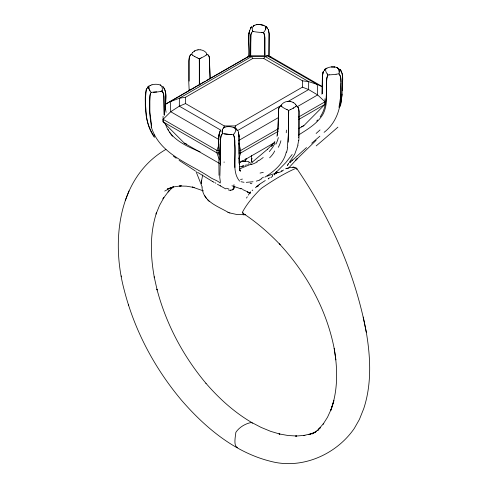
<?xml version="1.0" encoding="UTF-8"?>
<svg xmlns="http://www.w3.org/2000/svg" width="488" height="488" viewBox="0 0 488 488"><rect width="100%" height="100%" fill="white"/><g stroke="black" fill="none" stroke-linecap="round" stroke-linejoin="round"><path stroke-width="0.73" d="M199.317 59.695L199.317 58.719L199.793 58.529M290.817 109.397A12.224 3.16 -19.1 0 1 290.024 109.751L288.683 110.544L288.329 135.707L287.298 147.309M339.069 73.987L339.276 74.237A5.142 3.453 50.2 0 1 339.837 75.024C341.911 79.178 340.551 84.095 340.941 88.517C341.875 104.81 337.641 121.969 324.081 132.346M340.972 83.039L340.715 93.855A189.862 154.787 -5.5 0 1 340.374 98.527L338.959 107.403M288.683 101.443L288.683 101.626M199.317 59.872L199.317 85.01M220.204 130.747C217.093 139.702 219.789 149.724 219.191 159.051M269.126 56.504L269.114 33.459L268.382 29.536M298.577 128.716L303.823 125.691L325.002 104.31L325.002 101.797L317.633 94.94L308.63 89.572L302.438 87.145L235.246 125.934L224.297 125.959L185.525 103.572L185.562 97.252L252.754 58.462L263.703 58.438L302.475 80.819L308.684 81.636L317.279 84.436L322.519 86.949M199.317 59.469L199.317 59.127M251.369 27.243C245.83 35.569 250.411 47.238 249.026 56.645M288.683 110.428L287.328 109.751M302.438 87.145L302.475 80.819M288.683 111.837L288.683 111.459M201.66 180.243L201.617 183.72L201.66 180.243L202.734 174.924M248.801 57.059L249.02 33.727L249.392 31.427M268.839 56.431L269.12 33.8L268.29 29.323M250.301 55.913L250.85 34.861A6.582 4.416 -50.1 0 1 251.204 33.684L251.826 32.458A5.118 3.422 -50.2 0 1 251.954 32.257L252.021 32.165A5.356 3.568 -50.2 0 1 252.15 31.988L252.796 31.403M342.332 90.554C341.716 83.662 344.809 74.957 339.752 69.192L341.051 70.736M264.508 55.193L264.892 37.838L264.112 33.855A4.959 2.312 68.2 0 0 264.026 33.629L263.978 33.526A5.289 2.489 68.2 0 0 263.849 33.221L263.599 32.72A3.66 1.726 68.4 0 0 263.508 32.495L263.368 32.513M288.213 142.179L288.683 111.966M322.403 92.94L322.367 93.501L322.434 75.841L323.532 71.077M339.062 73.072L339.154 72.651A12.536 7.363 -30.1 0 0 339.197 72.407L339.209 72.285A11.999 7.033 -30.4 0 0 339.233 72.096L339.044 70.052L338.019 68.357A12.456 7.296 -30.5 0 0 337.702 68.052L337.037 67.582L337.525 67.82A4.935 2.294 -68.4 0 1 337.751 68.106L337.824 68.235A6.405 2.971 -68.4 0 1 337.958 68.533M298.644 136.158L298.991 111.294M339.227 72.096L339.239 71.059A12.578 7.369 -30.5 0 0 339.166 70.547L338.215 68.564A11.944 6.991 -30.5 0 0 337.983 68.314L338.019 68.357M321.891 94.233L322.434 75.39L323.318 71.468M219.118 133.828L218.88 136.237M148.797 86.913L148.791 86.956A12.005 5.557 27.7 0 0 148.773 87.096L148.919 88.712L149.786 90.554A11.938 5.533 27.6 0 0 150.011 90.908A12.426 5.801 27.4 0 0 150.273 91.305L151.115 92.287L151.67 92.275M342.058 94.105L340.868 103.139M298.808 140.666L299.217 133.291L299.028 111.636L298.595 108.525L297.558 106.707A5.435 4.423 0.4 0 0 297.363 106.512L297.32 106.476A5.618 4.599 -0.4 0 0 297.082 106.268L297.088 106.262M148.773 87.096L148.761 87.907M242.28 212.5C246.714 204.033 253.223 196.469 259.927 189.631A8.54 1.751 -38.5 0 1 262.221 187.74C272.884 180.469 283.998 173.551 295.813 168.348A8.54 1.751 -38.5 0 1 296.704 168.397L296.863 168.653C330.461 217.794 355.331 273.506 366.287 332.169L366.305 332.267C370.575 357.478 371.832 383.971 363.755 408.578L359.412 419.424L354.306 428.403C336.324 454.541 301.968 469.694 270.706 461.337L269.779 461.105C234.362 452.047 205.204 427.531 181.695 400.447C154.964 368.702 134.859 331.2 124.452 290.964L124.245 290.147C111.002 241.188 117.84 177.229 165.926 149.401M277.41 135.255L278.142 127.289L278.691 108.793A6.57 5.362 -0.1 0 1 279.716 106.787M233.929 185.092L234.008 184.604M249.02 33.727L249.581 30.287M233.85 185.562L233.258 188.527L232.532 189.82M276.989 136.341L277.892 128.405L278.697 108.793A6.527 5.337 0.2 0 1 279.752 106.744A5.405 4.41 -0.1 0 1 280.045 106.476L280.002 106.512M340.484 106.341L342.015 95.172L342.558 78.464L342.21 73.706L340.374 69.827M245.806 159.472L245.751 159.716A7.405 3.941 -4.4 0 1 245.629 160.021L245.604 160.094A4.782 2.55 -3.9 0 1 244.964 160.918A2.361 1.269 -3.2 0 1 244.274 161.327M162.181 90.335L162.303 89.615A12.029 7.046 -30.5 0 0 162.339 89.109L162.339 88.847A12.316 7.204 -30.2 0 0 160.82 85.492L160.912 85.632A5.429 2.519 -68.2 0 0 160.802 85.443L160.595 85.193A5.136 2.385 -68.5 0 0 160.46 85.089L160.46 85.089A5.301 2.458 -68.8 0 0 160.326 85.01L160.204 85.028M324.252 70.681L324.855 69.4A4.849 3.257 50.2 0 1 325.154 69.101L325.38 68.936A5.295 3.556 50.7 0 1 325.545 68.838L325.832 68.71A3.715 2.507 50.7 0 1 326.051 68.625L327.387 67.954A12.359 10.626 8.4 0 1 331.26 66.948L334.53 66.984L331.254 66.941M298.003 145.217L294.636 154.434L289.64 161.827M147.272 88.304L148.181 86.547A5.142 3.453 49.4 0 1 148.7 86.211L150.475 85.351M339.02 73.249L339.014 73.926L337.525 74.005A12.291 2.324 -4.4 0 1 336.079 74.249M162.046 90.847L162.144 90.481L161.601 91.219M234.734 128.063L233.929 127.691A12.371 10.638 -8.4 0 0 233.356 127.459L233.093 127.368A12.346 10.62 -8.5 0 0 226.67 126.776L226.487 126.807A12.505 10.736 -8.5 0 0 226.036 126.874L223.693 127.819A12.359 7.235 30.5 0 0 222.351 129.82L222.162 131.864A11.999 7.027 30.5 0 0 222.186 132.053A12.468 7.314 30.3 0 0 222.254 132.425L222.327 132.84M286.285 151.982C283.766 163.425 274.329 171.251 264.886 177.174M234.783 186.141L234.209 187.929M147.327 88.072L148.181 86.547M263.727 32.251L264.27 31.592A12.352 5.728 -27.6 0 0 265.655 29.066L265.826 27.236A12.438 5.764 -27.5 0 0 265.759 26.938L264.935 25.962M223.809 127.612L224.297 125.959M222.351 129.82L222.162 131.864A11.925 6.991 30.4 0 0 222.186 132.053M296.747 169.495L296.863 168.653M265.649 29.066L265.838 27.328M330.864 410.146L333.877 400.697L330.864 410.146C338.025 390.504 337.745 368.989 334.207 348.627L334.225 348.725C326.6 309.404 306.47 273.127 279.38 243.866L280.088 244.647C268.809 232.733 256.279 221.991 242.542 212.994M322.8 72.962L323.154 71.852M252.058 158.289L251.948 158.649A24.199 13.426 1.5 0 0 251.649 160.101A18.751 10.407 1.6 0 0 251.637 161.016L252.028 162.742M238.833 158.637L240.694 152.988L240.694 150.475L238.827 143.216M328.345 74.884L327.741 75.451A5.277 2.477 -68.2 0 0 327.594 75.799L327.564 75.847A5.136 2.397 -68.2 0 0 327.454 76.116L327.021 77.458A6.582 3.08 -68.2 0 0 326.777 78.696C325.978 91.543 327.912 105.676 320.195 116.882M327.283 76.579L327.198 76.823A5.429 2.519 -68.2 0 0 327.051 77.324A6.49 3.013 -68.2 0 0 326.777 78.696C325.673 90.469 328.705 103.285 323.001 114.204C317.45 123.488 307.824 129.149 298.918 134.786M218.874 144.777L216.959 150.414L216.959 152.927L219.374 159.979M327.32 76.457L327.454 76.116M125.251 200.586L129.033 190.887M148.986 86.083L148.858 86.669A12.578 5.825 27.7 0 0 148.834 88.358L150.017 90.908M234.161 188.032L233.953 188.453M281.094 106.024L281.491 104.822A12.194 9.437 29.3 0 1 281.936 104.267A12.383 9.589 30 0 1 283.656 102.785A11.407 8.833 30 0 1 284.254 102.437A12.383 9.589 30 0 1 286.535 101.602A12.224 9.467 30 0 1 287.328 101.449L287.932 101.37M146.406 88.859C144.033 97.765 145.973 107.384 146.522 116.443M275.012 143.082L272.621 147.461L269.321 151.615M246.349 158.454L245.629 160.04M192.571 52.673A12.194 9.437 29.3 0 0 192.132 53.229L191.546 54.211L191.796 54.491M331.114 409.371L327.521 417.222L323.129 424.163L323.745 423.303L318.591 429.257L320.433 427.653L314.565 432.581L315.736 431.843M146.613 88.468C144.052 104.121 144.57 123 154.336 136.439M150.951 92.598L150.957 92.58A3.861 1.848 -68.4 0 1 151.036 92.403L151.042 92.415M220.338 130.503C217.062 138.116 219.74 146.931 218.862 154.94M287.816 164.694L287.408 165.444L288.481 163.901M327.893 75.146L327.594 74.389M251.582 32.873L251.466 33.093A5.429 3.636 -50.2 0 0 251.253 33.562A6.49 4.337 -50.2 0 0 250.856 34.855L250.71 56.004M281.167 105.317L281.344 105.036M246.495 198.073L247.282 196.798M275.58 173.173L274.232 174.917L276.531 171.434M248.319 195.109L249.002 194.09M292.178 154.476L285.785 162.632L275.366 173.173M326.082 68.625L325.764 69.308A12.505 5.795 27.5 0 0 325.716 69.522L325.697 69.607A12.346 5.716 27.7 0 0 326.771 73.279L326.893 73.456A12.371 5.734 27.6 0 0 327.167 73.853L327.564 74.359L327.216 73.908M273.988 142.74L274.884 141.489M288.475 163.212L288.237 163.694M233.898 134.035L234.179 133.675A12.31 5.704 -27.7 0 0 235.631 129.076L235.332 128.405L235.783 128.576A5.277 3.544 -50.6 0 1 235.978 128.686L236.039 128.722A5.136 3.447 -50.3 0 1 236.174 128.82L236.796 129.546A6.582 4.416 -50.5 0 1 237.15 130.442A6.49 4.362 -50.1 0 0 236.747 129.46A5.429 3.648 -50.1 0 0 236.534 129.167M233.819 134.139L233.337 134.657L233.673 135.267M263.703 58.438L265.259 56.565L267.637 55.778L271.041 56.998L322.275 86.577M250.472 28.365L251.771 26.822L250.472 28.365L251.259 27.42M222.321 133.755L222.321 133.755A3.715 2.477 -50 0 1 222.559 133.541L222.754 133.566M288.481 168.226L297.43 158.441L295.319 160.625L316.102 140.343M206.869 54.467L206.509 53.229A12.224 9.467 -30 0 0 206.07 52.667A12.383 9.589 -30 0 0 204.344 51.191A11.407 8.833 -30 0 0 203.746 50.843A12.383 9.589 -30 0 0 201.465 50.008A12.194 9.406 -29.5 0 0 200.659 49.874L200.165 49.788M272.438 145.125L271.45 146.254L272.097 145.558M253.974 25.468L253.595 26.084L253.974 25.468A5.167 2.397 68.2 0 1 254.327 25.217M250.252 192.516L250.198 192.583A8.851 1.958 -57.9 0 0 249.734 193.12L249.819 193.156M190.954 54.638L190.954 54.638A5.618 4.575 -0.4 0 0 190.674 54.876L190.637 54.918A5.435 4.453 0.5 0 0 190.479 55.077L189.405 56.937L188.972 60.067L188.783 82.332L189.191 90.67M252.589 31.464L252.607 31.201M316.706 121.042L317.688 119.993M273.445 143.46L267.351 149.401L267.595 149.175L252.089 162.284M173.514 186.507L168.073 191.985L169.135 190.594L162.931 198.884L163.913 197.567L159.546 205.399L156.05 214.031L156.538 212.701C149.633 233.667 150.426 256.31 154.385 277.782L154.19 276.855L157.136 290L156.935 289.183C165.993 323.709 183.049 356.014 205.991 383.324L205.887 383.214C219.045 398.495 234.203 412.214 251.637 422.455L252.333 423.316M219.521 163.456L184.305 143.124L163.096 121.829L163.096 119.316L170.721 111.734L179.316 106.183L185.525 103.572M296.246 106.048L296.246 105.396M252.119 190.631L252.802 189.991M290.012 162.467L306.507 147.577M224.004 127.575L223.888 127.569A4.849 2.251 68.2 0 0 223.681 127.813L223.528 128.076A5.722 2.653 68.2 0 1 223.858 127.575L224.041 127.447M319.878 136.189L311.698 143.216M206.552 54.754L206.589 54.723A12.194 3.203 -18.7 0 1 206.143 55.138M173.429 186.507L171.111 188.49L173.472 186.727M256.749 186.434L257.896 185.489M256.169 24.742L253.821 25.681A12.304 7.21 30.5 0 0 252.375 30.28L252.577 31.122M191.156 54.479L191.473 54.266M259.128 184.525L265.283 180.536M223.998 127.478L224.016 127.459A5.295 2.464 67.8 0 1 224.151 127.38L224.358 127.295M280.606 106.012L280.673 105.963A3.825 3.129 0.4 0 1 280.814 105.89L280.771 105.902M283.796 169.989L283.394 170.239M258.695 160.454L256.81 161.583M285.578 168.799L290.512 167.402L294.343 167.311L292.812 167.128M316.291 431.41L312.106 433.893L315.797 431.953M317.481 430.703L318.676 429.995M165.633 104.097L205.149 81.276M206.467 80.514L249.795 55.778L267.637 55.778L317.279 84.436L317.633 94.94L297.284 106.689M237.137 130.845L280.429 105.853M287.646 101.687L308.63 89.572L308.684 81.636L265.259 56.565L251.515 56.596L249.795 55.778L165.761 104.121M238.864 140.416L278.245 117.681M278.239 128.795L240.694 150.475L239.211 150.469M298.656 117.01L325.002 101.797M278.239 131.309L240.694 152.988L239.211 152.982M298.656 119.523L325.002 104.31L324.984 98.753M238.943 163.144L274.329 142.716M239.059 162.73L239.022 136.762L238.345 131.87M268.821 178.651L268.241 178.968M164.694 191.082L171.221 187.63M326.643 68.308L326.954 68.149M241.889 167.927L250.301 164.48M241.651 168.031L239.456 168.872M301.438 126.752L303.823 125.691M199.946 58.468L200.672 58.163M247.709 164.34L248.917 163.852M251.527 164.005L250.655 164.346M315.736 431.892L308.977 434.546L311.375 433.747L303.798 435.449L304.963 435.351L295.545 436.089L296.667 436.004L287.981 435.51L278.983 433.869L279.905 434.1L270.608 431.325L261.159 427.427L251.637 422.455C245.739 423.37 239.157 427.232 235.85 432.368C235.533 436.052 233.148 446.227 237.516 447.539M199.391 58.694L198.872 58.542M245.177 165.322L246.452 164.834M259.177 180.267L256.298 181.152M171.02 187.734L167.323 189.002L173.954 186.855L181.353 185.824L179.438 186.001L186.465 186.178L194.12 187.49L192.327 187.044L203.472 190.912M239.419 166.933L243.927 165.774M274.433 173.508L274.829 173.386M242.53 166.237L243.335 165.999L241.95 166.396M151.933 84.821L152.317 84.717A12.316 10.596 8.5 0 1 158.435 84.509L160.094 84.961M277.587 172.636L276.83 172.844M276.733 172.868L276.367 172.965M275.616 173.167L276.263 172.996M286.731 168.299L287.261 168.262M161.467 91.244L161.174 91.299M161.144 91.305L160.613 91.402M243.408 212.975L242.774 213.036M185.562 97.252L179.37 98.247L170.367 101.632L170.721 111.734L219.057 139.635M253.034 181.756L246.281 182.347M336.067 74.243L335.683 74.298A12.31 2.318 -4.4 0 1 329.571 74.835M256.169 24.748A12.493 10.706 -8.5 0 1 256.523 24.687L256.706 24.65A11.999 10.315 -8.5 0 1 256.987 24.614L260.269 24.571L263.569 25.352A12.432 10.693 -8.4 0 1 264.136 25.577L264.85 25.919M198.433 49.794L197.969 49.855A12.224 9.467 30 0 0 197.17 50.008M256.987 24.614L258.591 24.498A12.578 10.821 -8.5 0 1 259.427 24.51L263.044 25.169A11.974 10.303 -8.5 0 1 263.569 25.352M198.537 49.782L200.068 49.782M160.741 91.439A12.346 2.391 -4.2 0 1 156.794 91.994L153.183 92.22A12.505 2.361 -4.4 0 1 152.653 92.238L152.067 92.263M156.746 91.945L153.47 92.201M288.085 101.358L290.031 101.449M243.359 161.534L243.341 161.534A3.575 1.897 -3.3 0 1 242.524 161.571L242.347 161.54A5.039 2.611 -3.2 0 1 241.944 161.522L241.798 161.491A6.533 3.331 -3 0 1 241.286 161.436M229.616 212.89L237.058 214.567L245.104 214.689M243.128 214.787L245.22 214.689M329.565 74.847L328.784 74.871M242.682 161.601L243.53 161.577M243.719 161.571L244.756 161.54M244.854 161.534L245.696 161.504M230.806 190.155L230.366 190.149M269.559 56.992L271.041 56.998L271.041 57.785M219.185 150.42L216.959 150.414L163.096 119.316M219.185 152.933L216.959 152.927L163.096 121.829L163.077 116.272M263.117 32.513L262.77 32.501L263.233 32.513M293.288 167.183L296.106 167.738M233.099 134.651L233.508 134.932M262.684 32.501L261.33 32.446M232.447 134.639L231.831 134.615M230.818 134.566L231.013 134.578A11.999 2.275 4.4 0 0 231.294 134.596M223.089 133.633L223.864 133.773A12.456 2.349 4.4 0 0 224.437 133.871L231.013 134.578M230.623 134.554L229.409 134.468A12.578 2.367 4.4 0 1 228.573 134.395L224.956 133.956A11.944 2.251 4.4 0 1 224.431 133.871M244.03 182.286L240.999 181.731M253.4 31.525L254.071 31.647A12.322 2.33 4.4 0 0 260.159 32.379L260.555 32.403A12.035 2.269 4.4 0 0 261.33 32.446M252.814 31.409L253.498 31.543M222.559 133.523L222.369 132.992M334.817 67.021A11.999 10.321 8.5 0 0 334.536 66.984A11.925 10.248 8.5 0 1 334.817 67.021A12.468 10.712 8.5 0 1 335.354 67.106L336.885 67.496A3.715 1.72 -67.7 0 1 337.031 67.533L336.897 67.509M265.57 26.297L265.6 26.303A3.855 2.586 -49.5 0 1 265.698 26.334L266.875 27.322L267.424 29.048L267.278 28.298A6.32 4.246 -49.9 0 0 266.777 27.163A4.965 3.331 -50 0 0 266.369 26.724A5.002 3.361 -50.2 0 0 266.234 26.627L265.917 26.437M235.551 128.472L234.502 127.947M231.971 185.763L241.06 188.893M249.685 193.108L249.368 192.986M200.068 151.835C186.501 146.235 170.086 139.086 165.389 123.867M201.995 187.16C202.941 201.666 217.727 206.168 228.195 212.347M227.896 212.231L229.866 212.988M197.115 57.822A12.194 3.233 19 0 0 197.914 58.182L198.811 58.517M233.929 127.691L234.368 127.886M250.564 193.193L242.573 189.515M184.305 143.124L186.691 144.18M225.852 188.899L225.474 188.728M160.284 84.985L160.717 85.333M225.096 188.551L217.416 184.257M337.196 67.588L337.507 67.802A4.849 2.251 -68.2 0 1 337.714 68.045L337.989 68.625M248.776 162.144L250.783 163.23M220.765 130.113L179.316 106.183L179.37 98.247L251.515 56.596L252.754 58.462M197.518 172.301L212.799 181.658M296.558 105.878L296.844 106.073M207.229 54.308L207.199 54.284A3.825 3.111 0.4 0 1 207.369 54.388M195.023 170.769L179.12 160.351M239.62 181.109C231.452 171.77 236.485 155.733 234.826 144.326M213.506 182.103L214.177 182.524M215.94 183.311L215.202 182.799M173.38 156.129L176.235 158.277M192.016 54.693L192.126 54.79A12.224 3.16 19.1 0 0 192.577 55.144M339.733 69.186L340.179 69.607M162.785 86.547C168.817 93.489 163.95 104.097 166.109 112.277M281.308 106.225L281.491 106.384A12.224 3.16 19.1 0 0 281.942 106.738M207.65 199.885L209.12 201.294M162.839 86.589C168.451 92.842 164.066 102.492 165.621 109.898M297.521 106.671L297.558 106.707A5.411 4.423 -0.1 0 0 297.32 106.476M208.272 55.199L208.193 55.12A5.386 4.398 0.1 0 0 207.998 54.918L207.961 54.882A5.405 4.41 -0.1 0 1 208.236 55.156A6.527 5.319 0.2 0 1 209.285 57.2L210.249 78.696M161.931 91.158A3.666 2.44 50.2 0 1 162.089 91.335L162.486 91.799A5.301 3.538 50.2 0 1 162.614 91.982L162.876 92.378A4.849 3.257 50.1 0 1 163.144 92.866L164.011 96.746L164.322 115.211M287.517 168.384L287.572 168.476A14.25 2.129 -39.8 0 0 287.206 168.342M172.435 136.25L169.47 132.102M162.333 91.598L162.455 91.756A5.295 3.575 50.1 0 1 162.644 92.031L162.846 92.323A5.722 3.843 50.1 0 1 163.724 94.623L164.127 114.985M239.504 169.641L240.303 170.995L239.553 169.543L240.029 170.495M296.185 105.292L295.874 104.822A12.224 9.467 -30 0 0 295.435 104.261M154.428 137.378C149.81 130.863 147.193 123.11 146.333 115.211M204.734 195.7L206.339 198.305M339.819 75.03L340.728 77.513L340.972 82.24M202.16 186.983L195.859 171.087M168.561 130.467L168.043 129.418M263.74 32.995L264.112 33.855A5.667 2.635 68.2 0 1 264.728 36.307L265.082 54.845M233.642 135.2L233.661 135.243A5.142 2.391 68.2 0 1 234.008 136.115L234.777 140.3L234.838 154.983A189.862 8.54 -88.2 0 0 234.856 159.448L234.893 167.482M240.084 170.58L240.297 171.123L239.919 169.568M238.254 131.675L238.98 135.597L239.12 154.159M234.026 136.109L234.655 138.757L234.826 143.521M252.552 31.037L252.455 30.689M128.344 304.603L128.539 305.299M235.246 125.934L236.021 129.241M151.597 125.318L149.865 112.606L149.859 96.087A6.405 2.958 -68.2 0 1 150.17 94.593L150.249 94.343A4.935 2.281 -68.2 0 1 150.469 93.684L150.719 93.086L150.493 93.623A4.849 2.251 -68.2 0 0 150.286 94.214C148.712 105.408 149.755 117.089 151.683 128.173C160.278 154.263 188.972 163.266 209.87 177.193C212.786 179.328 216.452 180.09 219.301 182.292C221.747 185.733 219.039 176.552 219.887 175.869C220.356 162.925 220.051 149.92 220.722 137A6.405 4.319 -50.1 0 1 221.174 135.585L221.278 135.353A4.935 3.325 -50.1 0 1 221.601 134.749L222.156 133.956L221.631 134.7A4.849 3.257 -50.1 0 0 221.332 135.237L220.448 139.8L220.606 165.164M121.195 275.909L121.39 276.836M363.237 317.06L366.305 332.267M334.207 348.627L335.897 359.894M239.767 168.531L239.309 162.632M165.395 91.683L165.45 92.269M165.511 92.903L165.566 93.489M298.973 110.947L298.668 108.793A6.484 5.295 -0.1 0 0 297.613 106.744M210.029 78.873L209.303 57.2A6.57 5.368 -0.1 0 0 208.284 55.193M251.759 161.839L251.405 155.391M238.888 134.365L239.022 136.762M199.629 84.875L199.317 59.524M239.419 164.682L239.199 158.533M189.143 81.112L188.972 61.177L189.332 57.2A6.484 5.289 -0.1 0 1 190.387 55.15M219.002 175.302L218.88 159.783M247.306 56.937L247.306 57.407M192.565 52.667A12.383 9.589 30 0 1 197.256 49.965M194.291 51.191A11.407 8.833 30 0 1 194.889 50.843M252.424 31.622A3.819 2.611 -50.1 0 1 252.577 31.452M197.176 57.804A12.383 3.203 19.1 0 1 192.486 55.101M194.889 56.651A11.407 2.946 19.1 0 1 194.291 56.303M201.422 57.858A12.194 3.203 -18.7 0 1 200.629 58.206M206.07 55.144A12.383 3.203 -19.1 0 1 204.344 56.303A11.407 2.946 -19.1 0 1 203.746 56.651A12.383 3.203 -19.1 0 1 201.465 57.804M245.848 158.838A10.236 5.423 -6.3 0 1 245.787 159.454M244.25 161.333A2.172 1.165 -3.2 0 1 243.518 161.528M189.649 90.689A56.858 48.092 5.7 0 1 189.484 89.658M190.442 55.113A5.411 4.41 -0.1 0 1 190.674 54.876M242.542 161.125A25.955 19.996 89.2 0 1 242.011 160.576M231.837 134.627A12.536 2.434 4.4 0 1 231.483 134.609M224.364 127.301A3.715 1.72 67.7 0 1 224.511 127.276M150.481 85.369A12.273 10.529 8.1 0 1 151.945 84.839M232.038 189.96A2.428 1.677 -22.7 0 0 232.52 189.783A1.921 1.19 -23.8 0 0 232.977 189.496M231.8 189.997A4.447 3.288 -23.5 0 1 230.855 190.094M230.257 190.351A9.516 7.271 -25 0 1 228.591 190.046M228.988 189.045A21.362 14.976 -18.1 0 1 226.42 188.246M220.253 185.922A5.38 3.105 -60 0 1 220.405 185.574M213.189 181.798A21.362 16.58 -29.4 0 1 212.939 181.524M233.697 188.569A3.331 1.019 -40.6 0 1 233.362 189.033M233.429 189.008A2.123 1 -30.1 0 1 233.002 189.411M154.684 135.572A69.827 55.059 -34.7 0 1 154.379 135.005M151.237 127.453A69.827 55.059 -34.7 0 1 151.054 126.862M224.096 162.443A69.827 18.239 -75.8 0 1 224.102 161.937M240.621 188.319A129.082 27.456 47.6 0 1 242.115 188.905M295.941 106.372A12.194 3.203 -18.7 0 1 295.508 106.726M295.429 106.738A12.383 3.203 -19.1 0 1 290.744 109.446M293.709 107.897A11.407 2.946 -19.1 0 1 293.111 108.244M287.627 147.608A64.758 35.386 66.4 0 1 286.566 152.274M263.459 177.181A11.035 1.488 -30.2 0 1 261.056 178.626M261.245 179.126A7.759 2.361 -29 0 1 259.274 180.041M251.863 183.72A19.258 4.508 -24.7 0 1 250.191 183.146M263.288 172.331A116.638 17.178 -23.6 0 1 260.061 173.075M242.414 179.072A100.577 25.986 -58 0 1 240.547 179.425M287.279 109.776A12.194 3.233 19 0 1 286.474 109.416M286.535 109.397A12.383 3.203 19.1 0 1 284.254 108.244A11.407 2.946 19.1 0 1 283.65 107.897A12.383 3.203 19.1 0 1 281.93 106.738M278.331 137.579A46.372 26.364 64.8 0 1 275.879 144.167M274.707 150.951A44.298 19.306 -16.8 0 1 269.638 157.813M263.209 157.465A23.522 7.161 -26 0 1 259.006 160.509M257.188 162.004A13.475 4.032 -26.3 0 1 251.186 164.602M290.024 101.467A12.194 9.406 -29.5 0 1 290.817 101.62M290.824 101.602A12.383 9.589 -30 0 1 295.514 104.31M293.111 102.437A11.407 8.833 -30 0 1 293.709 102.785M249.252 193.126A4.252 2.922 17.3 0 1 248.435 192.693A4.044 2.306 20.3 0 1 247.776 192.223M247.727 192.132A4.172 1.921 24.3 0 1 247.343 191.778M298.577 137.085A56.858 44.481 4.8 0 1 298.51 137.549M298.522 140.483A64.758 39.016 53.3 0 1 297.765 145.046M292.702 159.93A11.035 0.531 -37.2 0 1 291.812 160.564M290.604 161.674A7.759 0.659 -47.1 0 1 289.585 162.596M337.903 127.154A116.638 6.368 -40.1 0 1 316.212 145.894M320.018 129.954A100.577 51.661 -36.2 0 1 316.108 133.462M324.331 70.461A5.722 3.843 50.1 0 1 325.112 69.113M286.389 130.101A56.858 4.252 -89.2 0 1 286.255 132.76M280.905 140.727A52.515 21.521 72.5 0 1 278.264 147.309M276.293 173.203A7.851 0.488 -11.3 0 1 276.672 173.112M282.503 170.361A9.748 1.751 -19.3 0 1 281.405 170.922M282.424 170.977A6.265 1.519 -15.7 0 1 278.654 172.545M278.41 172.459A4.136 0.512 -17.3 0 1 277.568 172.703M274.982 173.649A14.225 2.324 -2.6 0 1 275.269 173.569M250.063 192.565A18.965 0.769 -39.8 0 1 250.314 192.296M250.21 192.394A19.599 0.714 -40.3 0 1 250.6 191.991M249.966 192.553A18.867 0.525 -41.2 0 1 250.429 192.077M255.438 187.77A16.116 0.323 -41.8 0 1 256.231 187.044M257.475 186.66A14.683 0.787 -40 0 1 258.713 185.58M256.517 186.867A14.304 2.025 -36.6 0 1 257.188 186.294M258.085 185.489A14.25 2.977 -35 0 1 259.274 184.562M267.168 176.211A14.347 3.703 -29.7 0 1 274.933 173.789M269.541 177.846A9.748 2.263 -23.6 0 1 268.284 178.565M272.603 175.839A6.265 1.921 -21 0 1 270.773 177.675M272.438 175.845A4.136 1.025 -27.4 0 0 272.457 175.619A3.941 0.939 -30.3 0 0 272.31 175.454M245.726 161.26A4.99 2.977 -5.8 0 1 249.026 161.986M239.407 162.333A4.898 2.751 -3.5 0 1 242.664 161.388"/></g></svg>
